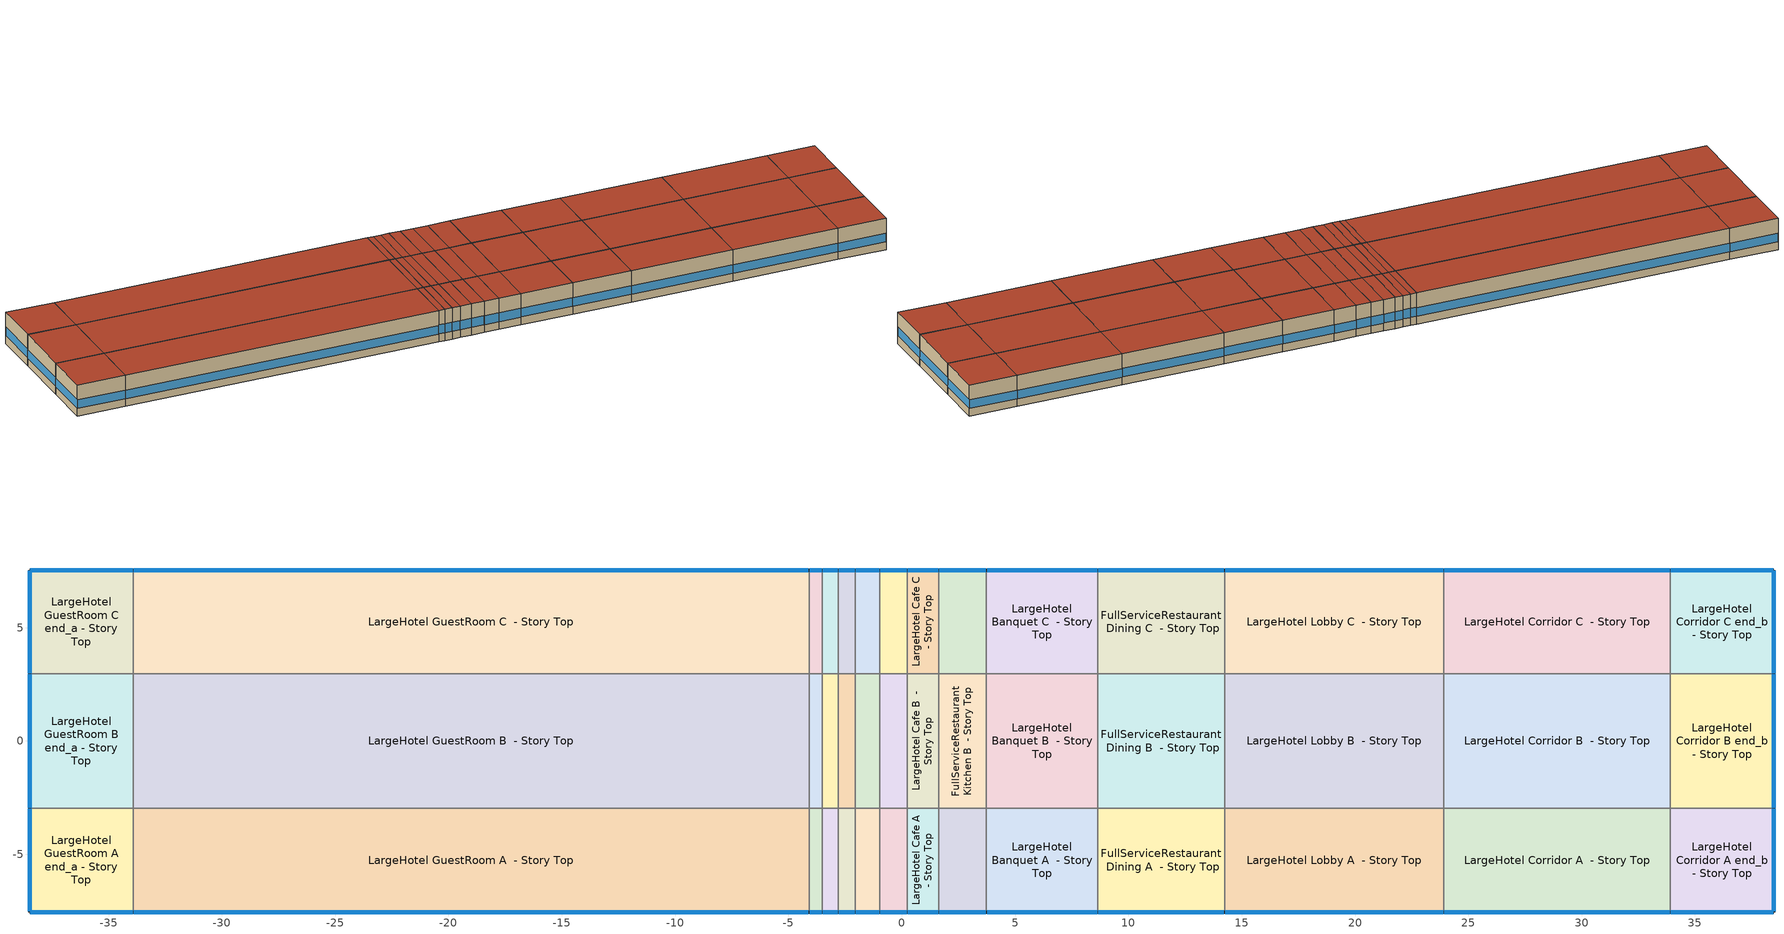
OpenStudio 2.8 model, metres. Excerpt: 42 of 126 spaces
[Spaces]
LargeHotel GuestRoom A end_a - Story Top
 floor adiabatic: -38.48,-7.54 -38.48,-2.97 -33.91,-2.97 -33.91,-7.54 z21.34
 wall outside: -38.48,-2.97 -38.48,-7.54 -33.91,-7.54 z21.34:24.38
 wall to LargeHotel GuestRoom B end_a - Story Top: -33.91,-2.97 -38.48,-2.97 z21.34:24.38
 wall to LargeHotel GuestRoom A  - Story Top: -33.91,-7.54 -33.91,-2.97 z21.34:24.38
 window: -38.48,-3 -38.48,-7.52 / -38.45,-7.54 -33.93,-7.54 z22.1:22.93
 roof outside: -33.91,-7.54 -33.91,-2.97 -38.48,-2.97 -38.48,-7.54 z24.38
LargeHotel GuestRoom B end_a - Story Top
 floor adiabatic: -38.48,-2.97 -38.48,2.97 -33.91,2.97 -33.91,-2.97 z21.34
 wall outside: -38.48,2.97 -38.48,-2.97 z21.34:24.38
 wall to LargeHotel GuestRoom C end_a - Story Top: -33.91,2.97 -38.48,2.97 z21.34:24.38
 wall to LargeHotel GuestRoom B  - Story Top: -33.91,-2.97 -33.91,2.97 z21.34:24.38
 window: -38.48,2.95 -38.48,-2.95 z22.1:22.93
 roof outside: -33.91,-2.97 -33.91,2.97 -38.48,2.97 -38.48,-2.97 z24.38
LargeHotel GuestRoom C end_a - Story Top
 floor adiabatic: -38.48,2.97 -38.48,7.54 -33.91,7.54 -33.91,2.97 z21.34
 wall outside: -33.91,7.54 -38.48,7.54 -38.48,2.97 z21.34:24.38
 wall to LargeHotel GuestRoom C  - Story Top: -33.91,2.97 -33.91,7.54 z21.34:24.38
 window: -38.48,7.52 -38.48,3 / -33.93,7.54 -38.45,7.54 z22.1:22.93
 roof outside: -33.91,2.97 -33.91,7.54 -38.48,7.54 -38.48,2.97 z24.38
LargeHotel GuestRoom A  - Story Top
 floor adiabatic: -33.91,-7.54 -33.91,-2.97 -4.09,-2.97 -4.09,-7.54 z21.34
 wall outside: -33.91,-7.54 -4.09,-7.54 z21.34:24.38
 wall to LargeHotel GuestRoom B  - Story Top: -4.09,-2.97 -33.91,-2.97 z21.34:24.38
 wall to LargeHotel Laundry A  - Story Top: -4.09,-7.54 -4.09,-2.97 z21.34:24.38
 window: -33.88,-7.54 -4.12,-7.54 z22.1:22.92
 roof outside: -4.09,-7.54 -4.09,-2.97 -33.91,-2.97 -33.91,-7.54 z24.38
LargeHotel GuestRoom B  - Story Top
 floor adiabatic: -33.91,-2.97 -33.91,2.97 -4.09,2.97 -4.09,-2.97 z21.34
 wall to LargeHotel GuestRoom C  - Story Top: -4.09,2.97 -33.91,2.97 z21.34:24.38
 wall to LargeHotel Laundry B  - Story Top: -4.09,-2.97 -4.09,2.97 z21.34:24.38
 roof outside: -4.09,-2.97 -4.09,2.97 -33.91,2.97 -33.91,-2.97 z24.38
LargeHotel GuestRoom C  - Story Top
 floor adiabatic: -33.91,2.97 -33.91,7.54 -4.09,7.54 -4.09,2.97 z21.34
 wall outside: -4.09,7.54 -33.91,7.54 z21.34:24.38
 wall to LargeHotel Laundry C  - Story Top: -4.09,2.97 -4.09,7.54 z21.34:24.38
 window: -4.12,7.54 -33.88,7.54 z22.1:22.92
 roof outside: -4.09,2.97 -4.09,7.54 -33.91,7.54 -33.91,2.97 z24.38
LargeHotel Laundry A  - Story Top
 floor adiabatic: -4.09,-7.54 -4.09,-2.97 -3.51,-2.97 -3.51,-7.54 z21.34
 wall outside: -4.09,-7.54 -3.51,-7.54 z21.34:24.38
 wall to LargeHotel Laundry B  - Story Top: -3.51,-2.97 -4.09,-2.97 z21.34:24.38
 wall to LargeHotel Storage A  - Story Top: -3.51,-7.54 -3.51,-2.97 z21.34:24.38
 window: -4.07,-7.54 -3.54,-7.54 z22.1:23
 roof outside: -3.51,-7.54 -3.51,-2.97 -4.09,-2.97 -4.09,-7.54 z24.38
LargeHotel Laundry B  - Story Top
 floor adiabatic: -4.09,-2.97 -4.09,2.97 -3.51,2.97 -3.51,-2.97 z21.34
 wall to LargeHotel Laundry C  - Story Top: -3.51,2.97 -4.09,2.97 z21.34:24.38
 wall to LargeHotel Storage B  - Story Top: -3.51,-2.97 -3.51,2.97 z21.34:24.38
 roof outside: -3.51,-2.97 -3.51,2.97 -4.09,2.97 -4.09,-2.97 z24.38
LargeHotel Laundry C  - Story Top
 floor adiabatic: -4.09,2.97 -4.09,7.54 -3.51,7.54 -3.51,2.97 z21.34
 wall outside: -3.51,7.54 -4.09,7.54 z21.34:24.38
 wall to LargeHotel Storage C  - Story Top: -3.51,2.97 -3.51,7.54 z21.34:24.38
 window: -3.54,7.54 -4.07,7.54 z22.1:23
 roof outside: -3.51,2.97 -3.51,7.54 -4.09,7.54 -4.09,2.97 z24.38
LargeHotel Storage A  - Story Top
 floor adiabatic: -3.51,-7.54 -3.51,-2.97 -2.81,-2.97 -2.81,-7.54 z21.34
 wall outside: -3.51,-7.54 -2.81,-7.54 z21.34:24.38
 wall to LargeHotel Storage B  - Story Top: -2.81,-2.97 -3.51,-2.97 z21.34:24.38
 wall to LargeHotel Kitchen A  - Story Top: -2.81,-7.54 -2.81,-2.97 z21.34:24.38
 window: -3.49,-7.54 -2.83,-7.54 z22.1:22.98
 roof outside: -2.81,-7.54 -2.81,-2.97 -3.51,-2.97 -3.51,-7.54 z24.38
LargeHotel Storage B  - Story Top
 floor adiabatic: -3.51,-2.97 -3.51,2.97 -2.81,2.97 -2.81,-2.97 z21.34
 wall to LargeHotel Storage C  - Story Top: -2.81,2.97 -3.51,2.97 z21.34:24.38
 wall to LargeHotel Kitchen B  - Story Top: -2.81,-2.97 -2.81,2.97 z21.34:24.38
 roof outside: -2.81,-2.97 -2.81,2.97 -3.51,2.97 -3.51,-2.97 z24.38
LargeHotel Storage C  - Story Top
 floor adiabatic: -3.51,2.97 -3.51,7.54 -2.81,7.54 -2.81,2.97 z21.34
 wall outside: -2.81,7.54 -3.51,7.54 z21.34:24.38
 wall to LargeHotel Kitchen C  - Story Top: -2.81,2.97 -2.81,7.54 z21.34:24.38
 window: -2.83,7.54 -3.49,7.54 z22.1:22.98
 roof outside: -2.81,2.97 -2.81,7.54 -3.51,7.54 -3.51,2.97 z24.38
LargeHotel Kitchen A  - Story Top
 floor adiabatic: -2.81,-7.54 -2.81,-2.97 -2.04,-2.97 -2.04,-7.54 z21.34
 wall outside: -2.81,-7.54 -2.04,-7.54 z21.34:24.38
 wall to LargeHotel Kitchen B  - Story Top: -2.04,-2.97 -2.81,-2.97 z21.34:24.38
 wall to LargeHotel Retail A  - Story Top: -2.04,-7.54 -2.04,-2.97 z21.34:24.38
 window: -2.78,-7.54 -2.07,-7.54 z22.1:22.98
 roof outside: -2.04,-7.54 -2.04,-2.97 -2.81,-2.97 -2.81,-7.54 z24.38
LargeHotel Kitchen B  - Story Top
 floor adiabatic: -2.81,-2.97 -2.81,2.97 -2.04,2.97 -2.04,-2.97 z21.34
 wall to LargeHotel Kitchen C  - Story Top: -2.04,2.97 -2.81,2.97 z21.34:24.38
 wall to LargeHotel Retail B  - Story Top: -2.04,-2.97 -2.04,2.97 z21.34:24.38
 roof outside: -2.04,-2.97 -2.04,2.97 -2.81,2.97 -2.81,-2.97 z24.38
LargeHotel Kitchen C  - Story Top
 floor adiabatic: -2.81,2.97 -2.81,7.54 -2.04,7.54 -2.04,2.97 z21.34
 wall outside: -2.04,7.54 -2.81,7.54 z21.34:24.38
 wall to LargeHotel Retail C  - Story Top: -2.04,2.97 -2.04,7.54 z21.34:24.38
 window: -2.07,7.54 -2.78,7.54 z22.1:22.98
 roof outside: -2.04,2.97 -2.04,7.54 -2.81,7.54 -2.81,2.97 z24.38
LargeHotel Retail A  - Story Top
 floor adiabatic: -2.04,-7.54 -2.04,-2.97 -0.97,-2.97 -0.97,-7.54 z21.34
 wall outside: -2.04,-7.54 -0.97,-7.54 z21.34:24.38
 wall to LargeHotel Retail B  - Story Top: -0.97,-2.97 -2.04,-2.97 z21.34:24.38
 wall to LargeHotel Mechanical A  - Story Top: -0.97,-7.54 -0.97,-2.97 z21.34:24.38
 window: -2.02,-7.54 -1,-7.54 z22.1:22.96
 roof outside: -0.97,-7.54 -0.97,-2.97 -2.04,-2.97 -2.04,-7.54 z24.38
LargeHotel Retail B  - Story Top
 floor adiabatic: -2.04,-2.97 -2.04,2.97 -0.97,2.97 -0.97,-2.97 z21.34
 wall to LargeHotel Retail C  - Story Top: -0.97,2.97 -2.04,2.97 z21.34:24.38
 wall to LargeHotel Mechanical B  - Story Top: -0.97,-2.97 -0.97,2.97 z21.34:24.38
 roof outside: -0.97,-2.97 -0.97,2.97 -2.04,2.97 -2.04,-2.97 z24.38
LargeHotel Retail C  - Story Top
 floor adiabatic: -2.04,2.97 -2.04,7.54 -0.97,7.54 -0.97,2.97 z21.34
 wall outside: -0.97,7.54 -2.04,7.54 z21.34:24.38
 wall to LargeHotel Mechanical C  - Story Top: -0.97,2.97 -0.97,7.54 z21.34:24.38
 window: -1,7.54 -2.02,7.54 z22.1:22.96
 roof outside: -0.97,2.97 -0.97,7.54 -2.04,7.54 -2.04,2.97 z24.38
LargeHotel Mechanical A  - Story Top
 floor adiabatic: -0.97,-7.54 -0.97,-2.97 0.25,-2.97 0.25,-7.54 z21.34
 wall outside: -0.97,-7.54 0.25,-7.54 z21.34:24.38
 wall to LargeHotel Mechanical B  - Story Top: 0.25,-2.97 -0.97,-2.97 z21.34:24.38
 wall to LargeHotel Cafe A  - Story Top: 0.25,-7.54 0.25,-2.97 z21.34:24.38
 window: -0.94,-7.54 0.22,-7.54 z22.1:22.96
 roof outside: 0.25,-7.54 0.25,-2.97 -0.97,-2.97 -0.97,-7.54 z24.38
LargeHotel Mechanical B  - Story Top
 floor adiabatic: -0.97,-2.97 -0.97,2.97 0.25,2.97 0.25,-2.97 z21.34
 wall to LargeHotel Mechanical C  - Story Top: 0.25,2.97 -0.97,2.97 z21.34:24.38
 wall to LargeHotel Cafe B  - Story Top: 0.25,-2.97 0.25,2.97 z21.34:24.38
 roof outside: 0.25,-2.97 0.25,2.97 -0.97,2.97 -0.97,-2.97 z24.38
LargeHotel Mechanical C  - Story Top
 floor adiabatic: -0.97,2.97 -0.97,7.54 0.25,7.54 0.25,2.97 z21.34
 wall outside: 0.25,7.54 -0.97,7.54 z21.34:24.38
 wall to LargeHotel Cafe C  - Story Top: 0.25,2.97 0.25,7.54 z21.34:24.38
 window: 0.22,7.54 -0.94,7.54 z22.1:22.96
 roof outside: 0.25,2.97 0.25,7.54 -0.97,7.54 -0.97,2.97 z24.38
LargeHotel Cafe A  - Story Top
 floor adiabatic: 0.25,-7.54 0.25,-2.97 1.64,-2.97 1.64,-7.54 z21.34
 wall outside: 0.25,-7.54 1.64,-7.54 z21.34:24.38
 wall to LargeHotel Cafe B  - Story Top: 1.64,-2.97 0.25,-2.97 z21.34:24.38
 wall to FullServiceRestaurant Kitchen A  - Story Top: 1.64,-7.54 1.64,-2.97 z21.34:24.38
 window: 0.27,-7.54 1.61,-7.54 z22.1:22.95
 roof outside: 1.64,-7.54 1.64,-2.97 0.25,-2.97 0.25,-7.54 z24.38
LargeHotel Cafe B  - Story Top
 floor adiabatic: 0.25,-2.97 0.25,2.97 1.64,2.97 1.64,-2.97 z21.34
 wall to LargeHotel Cafe C  - Story Top: 1.64,2.97 0.25,2.97 z21.34:24.38
 wall to FullServiceRestaurant Kitchen B  - Story Top: 1.64,-2.97 1.64,2.97 z21.34:24.38
 roof outside: 1.64,-2.97 1.64,2.97 0.25,2.97 0.25,-2.97 z24.38
LargeHotel Cafe C  - Story Top
 floor adiabatic: 0.25,2.97 0.25,7.54 1.64,7.54 1.64,2.97 z21.34
 wall outside: 1.64,7.54 0.25,7.54 z21.34:24.38
 wall to FullServiceRestaurant Kitchen C  - Story Top: 1.64,2.97 1.64,7.54 z21.34:24.38
 window: 1.61,7.54 0.27,7.54 z22.1:22.95
 roof outside: 1.64,2.97 1.64,7.54 0.25,7.54 0.25,2.97 z24.38
FullServiceRestaurant Kitchen A  - Story Top
 floor adiabatic: 1.64,-7.54 1.64,-2.97 3.74,-2.97 3.74,-7.54 z21.34
 wall outside: 1.64,-7.54 3.74,-7.54 z21.34:24.38
 wall to FullServiceRestaurant Kitchen B  - Story Top: 3.74,-2.97 1.64,-2.97 z21.34:24.38
 wall to LargeHotel Banquet A  - Story Top: 3.74,-7.54 3.74,-2.97 z21.34:24.38
 window: 1.66,-7.54 3.71,-7.54 z22.1:22.94
 roof outside: 3.74,-7.54 3.74,-2.97 1.64,-2.97 1.64,-7.54 z24.38
FullServiceRestaurant Kitchen B  - Story Top
 floor adiabatic: 1.64,-2.97 1.64,2.97 3.74,2.97 3.74,-2.97 z21.34
 wall to FullServiceRestaurant Kitchen C  - Story Top: 3.74,2.97 1.64,2.97 z21.34:24.38
 wall to LargeHotel Banquet B  - Story Top: 3.74,-2.97 3.74,2.97 z21.34:24.38
 roof outside: 3.74,-2.97 3.74,2.97 1.64,2.97 1.64,-2.97 z24.38
FullServiceRestaurant Kitchen C  - Story Top
 floor adiabatic: 1.64,2.97 1.64,7.54 3.74,7.54 3.74,2.97 z21.34
 wall outside: 3.74,7.54 1.64,7.54 z21.34:24.38
 wall to LargeHotel Banquet C  - Story Top: 3.74,2.97 3.74,7.54 z21.34:24.38
 window: 3.71,7.54 1.66,7.54 z22.1:22.94
 roof outside: 3.74,2.97 3.74,7.54 1.64,7.54 1.64,2.97 z24.38
LargeHotel Banquet A  - Story Top
 floor adiabatic: 3.74,-7.54 3.74,-2.97 8.65,-2.97 8.65,-7.54 z21.34
 wall outside: 3.74,-7.54 8.65,-7.54 z21.34:24.38
 wall to LargeHotel Banquet B  - Story Top: 8.65,-2.97 3.74,-2.97 z21.34:24.38
 wall to FullServiceRestaurant Dining A  - Story Top: 8.65,-7.54 8.65,-2.97 z21.34:24.38
 window: 3.76,-7.54 8.62,-7.54 z22.1:22.93
 roof outside: 8.65,-7.54 8.65,-2.97 3.74,-2.97 3.74,-7.54 z24.38
LargeHotel Banquet B  - Story Top
 floor adiabatic: 3.74,-2.97 3.74,2.97 8.65,2.97 8.65,-2.97 z21.34
 wall to LargeHotel Banquet C  - Story Top: 8.65,2.97 3.74,2.97 z21.34:24.38
 wall to FullServiceRestaurant Dining B  - Story Top: 8.65,-2.97 8.65,2.97 z21.34:24.38
 roof outside: 8.65,-2.97 8.65,2.97 3.74,2.97 3.74,-2.97 z24.38
LargeHotel Banquet C  - Story Top
 floor adiabatic: 3.74,2.97 3.74,7.54 8.65,7.54 8.65,2.97 z21.34
 wall outside: 8.65,7.54 3.74,7.54 z21.34:24.38
 wall to FullServiceRestaurant Dining C  - Story Top: 8.65,2.97 8.65,7.54 z21.34:24.38
 window: 8.62,7.54 3.76,7.54 z22.1:22.93
 roof outside: 8.65,2.97 8.65,7.54 3.74,7.54 3.74,2.97 z24.38
FullServiceRestaurant Dining A  - Story Top
 floor adiabatic: 8.65,-7.54 8.65,-2.97 14.24,-2.97 14.24,-7.54 z21.34
 wall outside: 8.65,-7.54 14.24,-7.54 z21.34:24.38
 wall to FullServiceRestaurant Dining B  - Story Top: 14.24,-2.97 8.65,-2.97 z21.34:24.38
 wall to LargeHotel Lobby A  - Story Top: 14.24,-7.54 14.24,-2.97 z21.34:24.38
 window: 8.67,-7.54 14.22,-7.54 z22.1:22.93
 roof outside: 14.24,-7.54 14.24,-2.97 8.65,-2.97 8.65,-7.54 z24.38
FullServiceRestaurant Dining B  - Story Top
 floor adiabatic: 8.65,-2.97 8.65,2.97 14.24,2.97 14.24,-2.97 z21.34
 wall to FullServiceRestaurant Dining C  - Story Top: 14.24,2.97 8.65,2.97 z21.34:24.38
 wall to LargeHotel Lobby B  - Story Top: 14.24,-2.97 14.24,2.97 z21.34:24.38
 roof outside: 14.24,-2.97 14.24,2.97 8.65,2.97 8.65,-2.97 z24.38
FullServiceRestaurant Dining C  - Story Top
 floor adiabatic: 8.65,2.97 8.65,7.54 14.24,7.54 14.24,2.97 z21.34
 wall outside: 14.24,7.54 8.65,7.54 z21.34:24.38
 wall to LargeHotel Lobby C  - Story Top: 14.24,2.97 14.24,7.54 z21.34:24.38
 window: 14.22,7.54 8.67,7.54 z22.1:22.93
 roof outside: 14.24,2.97 14.24,7.54 8.65,7.54 8.65,2.97 z24.38
LargeHotel Lobby A  - Story Top
 floor adiabatic: 14.24,-7.54 14.24,-2.97 23.92,-2.97 23.92,-7.54 z21.34
 wall outside: 14.24,-7.54 23.92,-7.54 z21.34:24.38
 wall to LargeHotel Lobby B  - Story Top: 23.92,-2.97 14.24,-2.97 z21.34:24.38
 wall to LargeHotel Corridor A  - Story Top: 23.92,-7.54 23.92,-2.97 z21.34:24.38
 window: 14.27,-7.54 23.89,-7.54 z22.1:22.93
 roof outside: 23.92,-7.54 23.92,-2.97 14.24,-2.97 14.24,-7.54 z24.38
LargeHotel Lobby B  - Story Top
 floor adiabatic: 14.24,-2.97 14.24,2.97 23.92,2.97 23.92,-2.97 z21.34
 wall to LargeHotel Lobby C  - Story Top: 23.92,2.97 14.24,2.97 z21.34:24.38
 wall to LargeHotel Corridor B  - Story Top: 23.92,-2.97 23.92,2.97 z21.34:24.38
 roof outside: 23.92,-2.97 23.92,2.97 14.24,2.97 14.24,-2.97 z24.38
LargeHotel Lobby C  - Story Top
 floor adiabatic: 14.24,2.97 14.24,7.54 23.92,7.54 23.92,2.97 z21.34
 wall outside: 23.92,7.54 14.24,7.54 z21.34:24.38
 wall to LargeHotel Corridor C  - Story Top: 23.92,2.97 23.92,7.54 z21.34:24.38
 window: 23.89,7.54 14.27,7.54 z22.1:22.93
 roof outside: 23.92,2.97 23.92,7.54 14.24,7.54 14.24,2.97 z24.38
LargeHotel Corridor A  - Story Top
 floor adiabatic: 23.92,-7.54 23.92,-2.97 33.91,-2.97 33.91,-7.54 z21.34
 wall outside: 23.92,-7.54 33.91,-7.54 z21.34:24.38
 wall to LargeHotel Corridor B  - Story Top: 33.91,-2.97 23.92,-2.97 z21.34:24.38
 wall to LargeHotel Corridor A end_b - Story Top: 33.91,-7.54 33.91,-2.97 z21.34:24.38
 window: 23.94,-7.54 33.88,-7.54 z22.1:22.93
 roof outside: 33.91,-7.54 33.91,-2.97 23.92,-2.97 23.92,-7.54 z24.38
LargeHotel Corridor B  - Story Top
 floor adiabatic: 23.92,-2.97 23.92,2.97 33.91,2.97 33.91,-2.97 z21.34
 wall to LargeHotel Corridor C  - Story Top: 33.91,2.97 23.92,2.97 z21.34:24.38
 wall to LargeHotel Corridor B end_b - Story Top: 33.91,-2.97 33.91,2.97 z21.34:24.38
 roof outside: 33.91,-2.97 33.91,2.97 23.92,2.97 23.92,-2.97 z24.38
LargeHotel Corridor C  - Story Top
 floor adiabatic: 23.92,2.97 23.92,7.54 33.91,7.54 33.91,2.97 z21.34
 wall outside: 33.91,7.54 23.92,7.54 z21.34:24.38
 wall to LargeHotel Corridor C end_b - Story Top: 33.91,2.97 33.91,7.54 z21.34:24.38
 window: 33.88,7.54 23.94,7.54 z22.1:22.93
 roof outside: 33.91,2.97 33.91,7.54 23.92,7.54 23.92,2.97 z24.38
LargeHotel Corridor A end_b - Story Top
 floor adiabatic: 33.91,-7.54 33.91,-2.97 38.48,-2.97 38.48,-7.54 z21.34
 wall outside: 33.91,-7.54 38.48,-7.54 38.48,-2.97 z21.34:24.38
 wall to LargeHotel Corridor B end_b - Story Top: 38.48,-2.97 33.91,-2.97 z21.34:24.38
 window: 38.48,-7.52 38.48,-3 / 33.93,-7.54 38.45,-7.54 z22.1:22.93
 roof outside: 38.48,-7.54 38.48,-2.97 33.91,-2.97 33.91,-7.54 z24.38
LargeHotel Corridor B end_b - Story Top
 floor adiabatic: 33.91,-2.97 33.91,2.97 38.48,2.97 38.48,-2.97 z21.34
 wall outside: 38.48,-2.97 38.48,2.97 z21.34:24.38
 wall to LargeHotel Corridor C end_b - Story Top: 38.48,2.97 33.91,2.97 z21.34:24.38
 window: 38.48,-2.95 38.48,2.95 z22.1:22.93
 roof outside: 38.48,-2.97 38.48,2.97 33.91,2.97 33.91,-2.97 z24.38
LargeHotel Corridor C end_b - Story Top
 floor adiabatic: 33.91,2.97 33.91,7.54 38.48,7.54 38.48,2.97 z21.34
 wall outside: 38.48,2.97 38.48,7.54 33.91,7.54 z21.34:24.38
 window: 38.45,7.54 33.93,7.54 / 38.48,3 38.48,7.52 z22.1:22.93
 roof outside: 38.48,2.97 38.48,7.54 33.91,7.54 33.91,2.97 z24.38
[Building]
90.1-2004|LargeHotel|FullServiceRestaurant
[Site]
Site 1
[SpaceType]
Name | Standards Building Type | Standards Space Type
LargeHotel Banquet | LargeHotel | Banquet
LargeHotel Cafe | LargeHotel | Cafe
LargeHotel Corridor | LargeHotel | Corridor
LargeHotel GuestRoom | LargeHotel | GuestRoom
LargeHotel Kitchen | LargeHotel | Kitchen
LargeHotel Laundry | LargeHotel | Laundry
LargeHotel Lobby | LargeHotel | Lobby
LargeHotel Mechanical | LargeHotel | Mechanical
LargeHotel Retail | LargeHotel | Retail
LargeHotel Storage | LargeHotel | Storage
FullServiceRestaurant Dining | FullServiceRestaurant | Dining
FullServiceRestaurant Kitchen | FullServiceRestaurant | Kitchen
[BuildingStory]
Story Top: Nominal Z Coordinate {m}=21.336; Nominal Floor to Floor Height {m}=3.048
[Space] Building Story=Story Top
Name | Space Type | Thermal Zone
LargeHotel GuestRoom A end_a - Story Top | LargeHotel GuestRoom | Zone LargeHotel GuestRoom A end_a - Story Top
LargeHotel GuestRoom B end_a - Story Top | LargeHotel GuestRoom | Zone LargeHotel GuestRoom B end_a - Story Top
LargeHotel GuestRoom C end_a - Story Top | LargeHotel GuestRoom | Zone LargeHotel GuestRoom C end_a - Story Top
LargeHotel GuestRoom A  - Story Top | LargeHotel GuestRoom | Zone LargeHotel GuestRoom A  - Story Top
LargeHotel GuestRoom B  - Story Top | LargeHotel GuestRoom | Zone LargeHotel GuestRoom B  - Story Top
LargeHotel GuestRoom C  - Story Top | LargeHotel GuestRoom | Zone LargeHotel GuestRoom C  - Story Top
LargeHotel Laundry A  - Story Top | LargeHotel Laundry | Zone LargeHotel Laundry A  - Story Top
LargeHotel Laundry B  - Story Top | LargeHotel Laundry | Zone LargeHotel Laundry B  - Story Top
LargeHotel Laundry C  - Story Top | LargeHotel Laundry | Zone LargeHotel Laundry C  - Story Top
LargeHotel Storage A  - Story Top | LargeHotel Storage | Zone LargeHotel Storage A  - Story Top
LargeHotel Storage B  - Story Top | LargeHotel Storage | Zone LargeHotel Storage B  - Story Top
LargeHotel Storage C  - Story Top | LargeHotel Storage | Zone LargeHotel Storage C  - Story Top
LargeHotel Kitchen A  - Story Top | LargeHotel Kitchen | Zone LargeHotel Kitchen A  - Story Top
LargeHotel Kitchen B  - Story Top | LargeHotel Kitchen | Zone LargeHotel Kitchen B  - Story Top
LargeHotel Kitchen C  - Story Top | LargeHotel Kitchen | Zone LargeHotel Kitchen C  - Story Top
LargeHotel Retail A  - Story Top | LargeHotel Retail | Zone LargeHotel Retail A  - Story Top
LargeHotel Retail B  - Story Top | LargeHotel Retail | Zone LargeHotel Retail B  - Story Top
LargeHotel Retail C  - Story Top | LargeHotel Retail | Zone LargeHotel Retail C  - Story Top
LargeHotel Mechanical A  - Story Top | LargeHotel Mechanical | Zone LargeHotel Mechanical A  - Story Top
LargeHotel Mechanical B  - Story Top | LargeHotel Mechanical | Zone LargeHotel Mechanical B  - Story Top
LargeHotel Mechanical C  - Story Top | LargeHotel Mechanical | Zone LargeHotel Mechanical C  - Story Top
LargeHotel Cafe A  - Story Top | LargeHotel Cafe | Zone LargeHotel Cafe A  - Story Top
LargeHotel Cafe B  - Story Top | LargeHotel Cafe | Zone LargeHotel Cafe B  - Story Top
LargeHotel Cafe C  - Story Top | LargeHotel Cafe | Zone LargeHotel Cafe C  - Story Top
FullServiceRestaurant Kitchen A  - Story Top | FullServiceRestaurant Kitchen | Zone FullServiceRestaurant Kitchen A  - Story Top
FullServiceRestaurant Kitchen B  - Story Top | FullServiceRestaurant Kitchen | Zone FullServiceRestaurant Kitchen B  - Story Top
FullServiceRestaurant Kitchen C  - Story Top | FullServiceRestaurant Kitchen | Zone FullServiceRestaurant Kitchen C  - Story Top
LargeHotel Banquet A  - Story Top | LargeHotel Banquet | Zone LargeHotel Banquet A  - Story Top
LargeHotel Banquet B  - Story Top | LargeHotel Banquet | Zone LargeHotel Banquet B  - Story Top
LargeHotel Banquet C  - Story Top | LargeHotel Banquet | Zone LargeHotel Banquet C  - Story Top
FullServiceRestaurant Dining A  - Story Top | FullServiceRestaurant Dining | Zone FullServiceRestaurant Dining A  - Story Top
FullServiceRestaurant Dining B  - Story Top | FullServiceRestaurant Dining | Zone FullServiceRestaurant Dining B  - Story Top
FullServiceRestaurant Dining C  - Story Top | FullServiceRestaurant Dining | Zone FullServiceRestaurant Dining C  - Story Top
LargeHotel Lobby A  - Story Top | LargeHotel Lobby | Zone LargeHotel Lobby A  - Story Top
LargeHotel Lobby B  - Story Top | LargeHotel Lobby | Zone LargeHotel Lobby B  - Story Top
LargeHotel Lobby C  - Story Top | LargeHotel Lobby | Zone LargeHotel Lobby C  - Story Top
LargeHotel Corridor A  - Story Top | LargeHotel Corridor | Zone LargeHotel Corridor A  - Story Top
LargeHotel Corridor B  - Story Top | LargeHotel Corridor | Zone LargeHotel Corridor B  - Story Top
LargeHotel Corridor C  - Story Top | LargeHotel Corridor | Zone LargeHotel Corridor C  - Story Top
LargeHotel Corridor A end_b - Story Top | LargeHotel Corridor | Zone LargeHotel Corridor A end_b - Story Top
LargeHotel Corridor B end_b - Story Top | LargeHotel Corridor | Zone LargeHotel Corridor B end_b - Story Top
LargeHotel Corridor C end_b - Story Top | LargeHotel Corridor | Zone LargeHotel Corridor C end_b - Story Top
[ThermalZone] Multiplier=1; Use Ideal Air Loads=No
Zone LargeHotel GuestRoom A end_a - Story Top; Zone LargeHotel GuestRoom B end_a - Story Top; Zone LargeHotel GuestRoom C end_a - Story Top; Zone LargeHotel GuestRoom A  - Story Top; Zone LargeHotel GuestRoom B  - Story Top; Zone LargeHotel GuestRoom C  - Story Top; Zone LargeHotel Laundry A  - Story Top; Zone LargeHotel Laundry B  - Story Top; Zone LargeHotel Laundry C  - Story Top; Zone LargeHotel Storage A  - Story Top; Zone LargeHotel Storage B  - Story Top; Zone LargeHotel Storage C  - Story Top; Zone LargeHotel Kitchen A  - Story Top; Zone LargeHotel Kitchen B  - Story Top; Zone LargeHotel Kitchen C  - Story Top; Zone LargeHotel Retail A  - Story Top; Zone LargeHotel Retail B  - Story Top; Zone LargeHotel Retail C  - Story Top; Zone LargeHotel Mechanical A  - Story Top; Zone LargeHotel Mechanical B  - Story Top; Zone LargeHotel Mechanical C  - Story Top; Zone LargeHotel Cafe A  - Story Top; Zone LargeHotel Cafe B  - Story Top; Zone LargeHotel Cafe C  - Story Top; Zone FullServiceRestaurant Kitchen A  - Story Top; Zone FullServiceRestaurant Kitchen B  - Story Top; Zone FullServiceRestaurant Kitchen C  - Story Top; Zone LargeHotel Banquet A  - Story Top; Zone LargeHotel Banquet B  - Story Top; Zone LargeHotel Banquet C  - Story Top; Zone FullServiceRestaurant Dining A  - Story Top; Zone FullServiceRestaurant Dining B  - Story Top; Zone FullServiceRestaurant Dining C  - Story Top; Zone LargeHotel Lobby A  - Story Top; Zone LargeHotel Lobby B  - Story Top; Zone LargeHotel Lobby C  - Story Top; Zone LargeHotel Corridor A  - Story Top; Zone LargeHotel Corridor B  - Story Top; Zone LargeHotel Corridor C  - Story Top; Zone LargeHotel Corridor A end_b - Story Top; Zone LargeHotel Corridor B end_b - Story Top; Zone LargeHotel Corridor C end_b - Story Top
